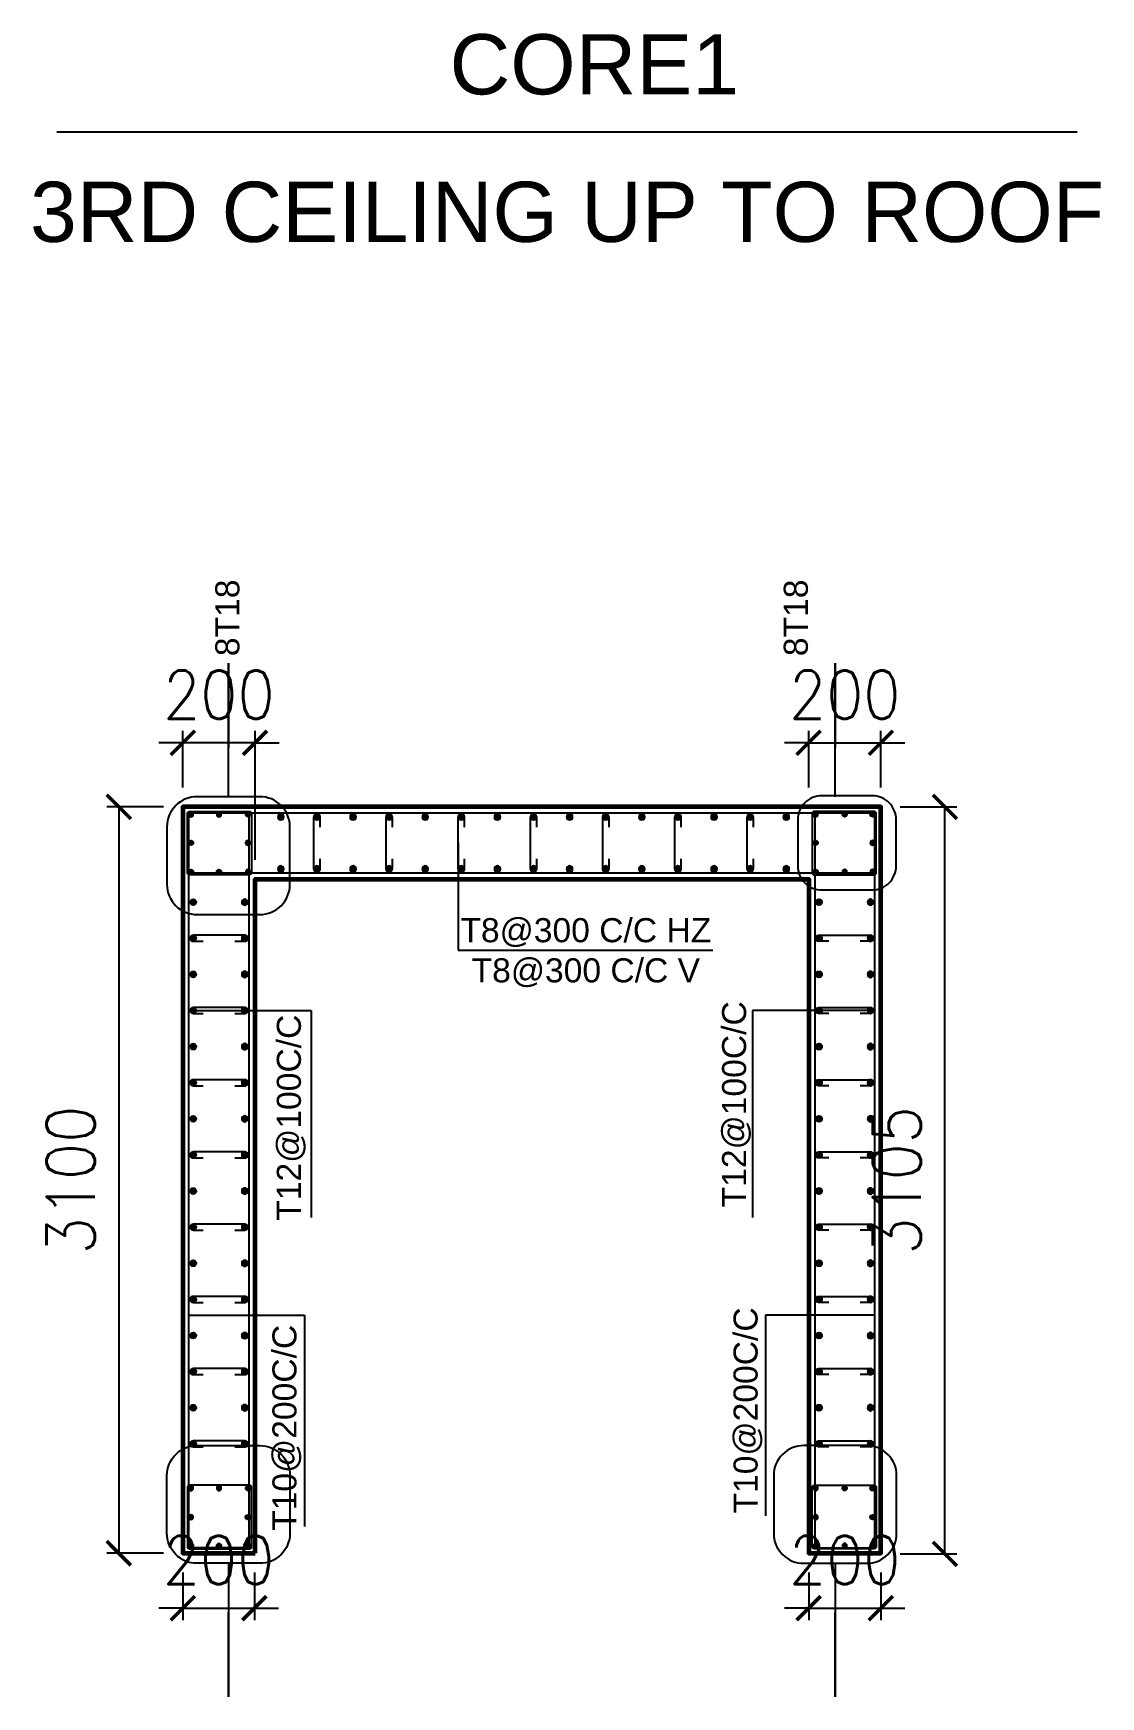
# Model space of a CAD drawing. Header units: millimetres. Extents: x -967280 to 3852, y 2833 to 1955156.
# Drawn here: x -394387 to -391299, y 461836 to 466646 of the extents above; entities that cross this region are included whole.
import ezdxf

# ---------------------------------------------------------------- set-up
doc = ezdxf.new("R2010")
doc.units = ezdxf.units.MM
doc.header["$LTSCALE"] = 1000
doc.header["$PDMODE"] = 35
doc.header["$PDSIZE"] = 25
for name, color, linetype in [('A-WALL-LOW', 4, 'Continuous'), ('BARS', 1, 'Continuous'), ('S -Beams', 2, 'Continuous'), ('ST-STEEL', 4, 'Continuous'), ('ST-TEXT', 3, 'Continuous')]:
    doc.layers.add(name, color=color, linetype=linetype)
doc.layers.add('ST-001-COL-SEC', color=6, linetype='Continuous', lineweight=60)
doc.styles.add('DIM 1', font='arial.ttf', dxfattribs={"width": 0.8})
doc.styles.add('STRECTURAL', font='arial.ttf')
doc.styles.add('TUNELNO', font='romans.shx', dxfattribs={"width": 0.9})
doc.styles.add('TXT DIM 25', font='arial.ttf')
doc.dimstyles.new('50', dxfattribs={"dimscale": 0.666667, "dimtxt": 0.5, "dimasz": 0.12, "dimexe": 0.1, "dimexo": 0.08, "dimgap": 0.15, "dimtad": 1, "dimlfac": 0.4, "dimzin": 4, "dimdsep": 46, "dimtxsty": 'DIM 1', "dimblk": 'ARCHTICK', "dimcen": 0.09, "dimdle": 0.1, "dimclrd": 1, "dimclre": 252, "dimclrt": 2, "dimadec": 0, "dimazin": 0, "dimtfac": 1, "dimtix": 1, "dimtmove": 0, "dimatfit": 3, "dimfxl": 33, "dimtolj": 1, "dimtzin": 0, "dimarcsym": 0})
doc.dimstyles.new('Copy(2) of DSEC', dxfattribs={"dimtxt": 200, "dimasz": 100, "dimexe": 50, "dimexo": 80, "dimgap": 100, "dimtad": 1, "dimdec": 0, "dimrnd": 5, "dimzin": 0, "dimdsep": 46, "dimtxsty": 'TUNELNO', "dimblk": 'ARCHTICK', "dimcen": 0.09, "dimclrd": 1, "dimclre": 1, "dimclrt": 3, "dimadec": 0, "dimazin": 0, "dimtfac": 0.78125, "dimtdec": 0, "dimtix": 1, "dimtmove": 2, "dimatfit": 3, "dimldrblk": 'ARCHTICK', "dimfxl": 1, "dimtolj": 1, "dimtzin": 0, "dimarcsym": 0})
doc.dimstyles.new('ST- DIM1-25', dxfattribs={"dimscale": 0.025, "dimtxt": 1000, "dimasz": 1000, "dimexe": 1000, "dimexo": 1000, "dimgap": 0.5, "dimtad": 2, "dimdec": 0, "dimrnd": 5, "dimzin": 0, "dimdsep": 46, "dimtxsty": 'TXT DIM 25', "dimblk": 'ARCHTICK', "dimcen": 90, "dimdle": 1000, "dimclrd": 1, "dimclre": 1, "dimclrt": 3, "dimadec": 1, "dimazin": 0, "dimtfac": 1, "dimtdec": 0, "dimtofl": 0, "dimtmove": 0, "dimatfit": 3, "dimfxl": 1, "dimtolj": 1, "dimtzin": 0, "dimarcsym": 0})

# ---------------------------------------------------------------- blocks, each defined once
blk = doc.blocks.new('D25')
at = {"layer": 'BARS'}
h = blk.add_hatch(color=256, dxfattribs=at)
h.dxf.hatch_style = 1
edge = h.paths.add_edge_path()
edge.add_arc((0, 0), 12.5, 0, 360)
at = {"layer": 'BARS', "color": 1}
blk.add_circle((0, 0), 12.5, dxfattribs=at)
at = {"layer": 'Defpoints'}
for p, q in [((12.5, 0), (-12.5, 0)), ((0, -12.5), (0, 12.5))]:
    blk.add_line(p, q, dxfattribs=at)
at = {"layer": 'ST-STEEL'}
blk.add_circle((0, 0), 12.5, dxfattribs=at)
blk = doc.blocks.new('_ArchTick')
at = {"color": 0, "linetype": 'ByBlock', "const_width": 0.15}
blk.add_lwpolyline([(-0.5, -0.5), (0.5, 0.5)], dxfattribs=at)
blk = doc.blocks.new('*D49')
at = {"color": 1, "lineweight": -2, "transparency": 16777216}
for p, q in [((557064.4, 1625427.1), (557300.5, 1625427.1)), ((557250.5, 1622323.9), (557250.5, 1625427.1)), ((557064.4, 1622323.9), (557300.5, 1622323.9))]:
    blk.add_line(p, q, dxfattribs=at)
at = {"layer": 'Defpoints', "color": 0, "transparency": 16777216}
for p in [(556984.4, 1625427.1), (557250.5, 1625427.1), (556984.4, 1622323.9)]:
    blk.add_point(p, dxfattribs=at)
at = {"color": 1, "lineweight": -2, "transparency": 16777216, "xscale": 100, "yscale": 100, "zscale": 100}
for p, rotation in [((557250.5, 1625427.1), 90), ((557250.5, 1622323.9), 270)]:
    blk.add_blockref('_ArchTick', p, dxfattribs=dict(at, rotation=rotation))
at = {"color": 3, "transparency": 16777216, "insert": (557050.5, 1623875.5), "char_height": 200, "attachment_point": 5, "rotation": 90, "style": 'TUNELNO'}
blk.add_mtext('\\A1;3105', dxfattribs=at)
blk = doc.blocks.new('*D50')
at = {"color": 1, "lineweight": -2, "transparency": 16777216}
for p, q in [((554084, 1625507.1), (554084, 1625743.2)), ((554384, 1625207.1), (554384, 1625743.2)), ((554084, 1625693.2), (553984, 1625693.2)), ((554384, 1625693.2), (554084, 1625693.2)), ((554384, 1625693.2), (554484, 1625693.2))]:
    blk.add_line(p, q, dxfattribs=at)
at = {"layer": 'Defpoints', "color": 0, "transparency": 16777216}
for p in [(554084, 1625693.2), (554084, 1625427.1), (554384, 1625127.1)]:
    blk.add_point(p, dxfattribs=at)
at = {"color": 1, "lineweight": -2, "transparency": 16777216, "xscale": 100, "yscale": 100, "zscale": 100}
blk.add_blockref('_ArchTick', (554084, 1625693.2), dxfattribs=at)
at = {"color": 1, "lineweight": -2, "transparency": 16777216, "xscale": 100, "yscale": 100, "zscale": 100, "rotation": 180}
blk.add_blockref('_ArchTick', (554384, 1625693.2), dxfattribs=at)
at = {"color": 3, "transparency": 16777216, "insert": (554234, 1625893.2), "char_height": 200, "attachment_point": 5, "style": 'TUNELNO'}
blk.add_mtext('\\A1;200', dxfattribs=at)
blk = doc.blocks.new('*D51')
at = {"color": 1, "lineweight": -2, "transparency": 16777216}
for p, q in [((554004, 1625427.1), (553767.9, 1625427.1)), ((553817.9, 1625427.1), (553817.9, 1622327.1)), ((554004, 1622327.1), (553767.9, 1622327.1))]:
    blk.add_line(p, q, dxfattribs=at)
at = {"layer": 'Defpoints', "color": 0, "transparency": 16777216}
for p in [(554084, 1625427.1), (553817.9, 1622327.1), (554084, 1622327.1)]:
    blk.add_point(p, dxfattribs=at)
at = {"color": 1, "lineweight": -2, "transparency": 16777216, "xscale": 100, "yscale": 100, "zscale": 100}
for p, rotation in [((553817.9, 1625427.1), 90), ((553817.9, 1622327.1), 270)]:
    blk.add_blockref('_ArchTick', p, dxfattribs=dict(at, rotation=rotation))
at = {"color": 3, "transparency": 16777216, "insert": (553617.9, 1623877.1), "char_height": 200, "attachment_point": 5, "rotation": 90, "style": 'TUNELNO'}
blk.add_mtext('\\A1;3100', dxfattribs=at)
blk = doc.blocks.new('*D40')
at = {"layer": 'Defpoints', "color": 0, "transparency": 16777216}
for p in [(554084, 1622327.1), (554381.3, 1622327.1), (554381.3, 1622098.9)]:
    blk.add_point(p, dxfattribs=at)
at = {"layer": 'S -Beams', "color": 1, "lineweight": -2, "transparency": 16777216}
for p, q in [((554084, 1622247.1), (554084, 1622048.9)), ((554381.3, 1622247.1), (554381.3, 1622048.9)), ((554084, 1622098.9), (553984, 1622098.9)), ((554084, 1622098.9), (554381.3, 1622098.9)), ((554381.3, 1622098.9), (554481.3, 1622098.9))]:
    blk.add_line(p, q, dxfattribs=at)
at = {"layer": 'S -Beams', "color": 1, "lineweight": -2, "transparency": 16777216, "xscale": 100, "yscale": 100, "zscale": 100}
blk.add_blockref('_ArchTick', (554084, 1622098.9), dxfattribs=at)
at = {"layer": 'S -Beams', "color": 1, "lineweight": -2, "transparency": 16777216, "xscale": 100, "yscale": 100, "zscale": 100, "rotation": 180}
blk.add_blockref('_ArchTick', (554381.3, 1622098.9), dxfattribs=at)
at = {"layer": 'S -Beams', "color": 3, "transparency": 16777216, "insert": (554232.7, 1622298.9), "char_height": 200, "attachment_point": 5, "style": 'TUNELNO'}
blk.add_mtext('\\A1;200', dxfattribs=at)
blk = doc.blocks.new('*D41')
at = {"layer": 'Defpoints', "color": 0, "transparency": 16777216}
for p in [(556684.4, 1622327.1), (556984.5, 1622327.1), (556984.5, 1622098.9)]:
    blk.add_point(p, dxfattribs=at)
at = {"layer": 'S -Beams', "color": 1, "lineweight": -2, "transparency": 16777216}
for p, q in [((556684.4, 1622247.1), (556684.4, 1622048.9)), ((556984.5, 1622247.1), (556984.5, 1622048.9)), ((556684.4, 1622098.9), (556584.4, 1622098.9)), ((556684.4, 1622098.9), (556984.5, 1622098.9)), ((556984.5, 1622098.9), (557084.5, 1622098.9))]:
    blk.add_line(p, q, dxfattribs=at)
at = {"layer": 'S -Beams', "color": 1, "lineweight": -2, "transparency": 16777216, "xscale": 100, "yscale": 100, "zscale": 100}
blk.add_blockref('_ArchTick', (556684.4, 1622098.9), dxfattribs=at)
at = {"layer": 'S -Beams', "color": 1, "lineweight": -2, "transparency": 16777216, "xscale": 100, "yscale": 100, "zscale": 100, "rotation": 180}
blk.add_blockref('_ArchTick', (556984.5, 1622098.9), dxfattribs=at)
at = {"layer": 'S -Beams', "color": 3, "transparency": 16777216, "insert": (556834.4, 1622298.9), "char_height": 200, "attachment_point": 5, "style": 'TUNELNO'}
blk.add_mtext('\\A1;200', dxfattribs=at)
blk = doc.blocks.new('*D42')
at = {"layer": 'Defpoints', "color": 0, "transparency": 16777216}
for p in [(556984.5, 1625693.2), (556684.4, 1625427.1), (556984.5, 1625427.1)]:
    blk.add_point(p, dxfattribs=at)
at = {"layer": 'S -Beams', "color": 1, "lineweight": -2, "transparency": 16777216}
for p, q in [((556684.4, 1625507.1), (556684.4, 1625743.2)), ((556984.5, 1625507.1), (556984.5, 1625743.2)), ((556684.4, 1625693.2), (556584.4, 1625693.2)), ((556684.4, 1625693.2), (556984.5, 1625693.2)), ((556984.5, 1625693.2), (557084.5, 1625693.2))]:
    blk.add_line(p, q, dxfattribs=at)
at = {"layer": 'S -Beams', "color": 1, "lineweight": -2, "transparency": 16777216, "xscale": 100, "yscale": 100, "zscale": 100}
blk.add_blockref('_ArchTick', (556684.4, 1625693.2), dxfattribs=at)
at = {"layer": 'S -Beams', "color": 1, "lineweight": -2, "transparency": 16777216, "xscale": 100, "yscale": 100, "zscale": 100, "rotation": 180}
blk.add_blockref('_ArchTick', (556984.5, 1625693.2), dxfattribs=at)
at = {"layer": 'S -Beams', "color": 3, "transparency": 16777216, "insert": (556834.4, 1625893.2), "char_height": 200, "attachment_point": 5, "style": 'TUNELNO'}
blk.add_mtext('\\A1;200', dxfattribs=at)
blk = doc.blocks.new('ST_WAll')
at = {"layer": 'A-WALL-LOW', "color": 1}
for points in [[(554143.1, 1624979.8), (554404.1, 1624979.8, 0.414214), (554529.1, 1625104.8), (554529.1, 1625344.2, 0.414214), (554404.1, 1625469.2), (554143.1, 1625469.2, 0.414214), (554018.1, 1625344.2), (554018.1, 1625104.8, 0.414214)], [(556739.1, 1625081.9), (556947.9, 1625081.9, 0.414214), (557047.9, 1625181.9), (557047.9, 1625373.4, 0.414214), (556947.9, 1625473.4), (556739.1, 1625473.4, 0.414214), (556639.1, 1625373.4), (556639.1, 1625181.9, 0.414214)], [(554143.1, 1622774.4), (554404.1, 1622774.4, -0.414214), (554529.1, 1622649.4), (554529.1, 1622410.1, -0.414214), (554404.1, 1622285.1), (554143.1, 1622285.1, -0.414214), (554018.1, 1622410.1), (554018.1, 1622649.4, -0.414214)], [(556925, 1622774.4), (556664, 1622774.4, 0.414214), (556539, 1622649.4), (556539, 1622410.1, 0.414214), (556664, 1622285.1), (556925, 1622285.1, 0.414214), (557050, 1622410.1), (557050, 1622649.4, 0.414214)]]:
    blk.add_lwpolyline(points, format="xyb", close=True, dxfattribs=at)
at = {"layer": 'S -Beams', "color": 3}
blk.add_line((553560.6, 1628230), (557800.6, 1628230), dxfattribs=at)
at = {"layer": 'ST-001-COL-SEC'}
blk.add_lwpolyline([(554384, 1622327.1), (554384, 1625127.1), (556684.4, 1625127.1), (556684.4, 1622327.1), (556984.3, 1622327.1), (556984, 1625427.1), (554084, 1625427.1), (554084, 1622327.1), (554384, 1622327.1)], dxfattribs=at)
at = {"layer": 'ST-STEEL'}
for points in [[(554112.3, 1625408.3), (554360.4, 1625408.3, -0.414214), (554369.8, 1625398.9), (554369.8, 1625154.1, -0.414214), (554360.4, 1625144.7), (554112.3, 1625144.7, -0.414214), (554102.9, 1625154.1), (554102.9, 1625398.9, -0.414214)], [(554121.1, 1625402.1), (554346.9, 1625402.1, -0.414214), (554359, 1625390), (554359, 1622367.8, -0.414214), (554340.2, 1622348.9), (554121.1, 1622348.9, -0.414214), (554109, 1622361), (554109, 1625390, -0.414214)], [(556947, 1625152.1), (554121.1, 1625152.1, -0.414214), (554109, 1625164.2), (554109, 1625390, -0.414214), (554121.1, 1625402.1), (556947, 1625402.1, -0.414214), (556959.1, 1625390), (556959.1, 1625164.2, -0.414214)], [(556955.8, 1625408.3), (556707.7, 1625408.3, 0.414214), (556698.3, 1625398.9), (556698.3, 1625154.1, 0.414214), (556707.7, 1625144.7), (556955.8, 1625144.7, 0.414214), (556965.2, 1625154.1), (556965.2, 1625398.9, 0.414214)], [(556947.3, 1625402.1), (556721.5, 1625402.1, 0.414214), (556709.4, 1625390), (556709.4, 1622361, 0.414214), (556721.5, 1622348.9), (556947.3, 1622348.9, 0.414214), (556959.4, 1622361), (556959.4, 1625390, 0.414214)], [(554112.3, 1622345.9), (554360.4, 1622345.9, 0.414214), (554369.8, 1622355.3), (554369.8, 1622600.1, 0.414214), (554360.4, 1622609.5), (554112.3, 1622609.5, 0.414214), (554102.9, 1622600.1), (554102.9, 1622355.3, 0.414214)], [(556955.8, 1622345.9), (556707.7, 1622345.9, -0.414214), (556698.3, 1622355.3), (556698.3, 1622600.1, -0.414214), (556707.7, 1622609.5), (556955.8, 1622609.5, -0.414214), (556965.2, 1622600.1), (556965.2, 1622355.3, -0.414214)]]:
    blk.add_lwpolyline(points, format="xyb", close=True, dxfattribs=at)
for points in [[(554653.7, 1625211.5), (554653.7, 1625169.4, -1), (554628.7, 1625169.4), (554628.7, 1625384.7, -1), (554653.7, 1625384.7), (554653.7, 1625342.5)], [(554953.7, 1625211.5), (554953.7, 1625169.4, -1), (554928.7, 1625169.4), (554928.7, 1625384.7, -1), (554953.7, 1625384.7), (554953.7, 1625342.5)], [(555253.7, 1625211.5), (555253.7, 1625169.4, -1), (555228.7, 1625169.4), (555228.7, 1625384.7, -1), (555253.7, 1625384.7), (555253.7, 1625342.5)], [(555553.7, 1625211.5), (555553.7, 1625169.4, -1), (555528.7, 1625169.4), (555528.7, 1625384.7, -1), (555553.7, 1625384.7), (555553.7, 1625342.5)], [(555853.7, 1625211.5), (555853.7, 1625169.4, -1), (555828.7, 1625169.4), (555828.7, 1625384.7, -1), (555853.7, 1625384.7), (555853.7, 1625342.5)], [(556153.7, 1625211.5), (556153.7, 1625169.4, -1), (556128.7, 1625169.4), (556128.7, 1625384.7, -1), (556153.7, 1625384.7), (556153.7, 1625342.5)], [(556453.7, 1625211.5), (556453.7, 1625169.4, -1), (556428.7, 1625169.4), (556428.7, 1625384.7, -1), (556453.7, 1625384.7), (556453.7, 1625342.5)], [(554300.1, 1624868.7), (554342.2, 1624868.7, 1), (554342.2, 1624893.7), (554126.9, 1624893.7, 1), (554126.9, 1624868.7), (554169.1, 1624868.7)], [(554300.1, 1624868.7), (554342.2, 1624868.7, 1), (554342.2, 1624893.7), (554126.9, 1624893.7, 1), (554126.9, 1624868.7), (554169.1, 1624868.7)], [(556768, 1624868.7), (556725.8, 1624868.7, -1), (556725.8, 1624893.7), (556941.2, 1624893.7, -1), (556941.2, 1624868.7), (556898.9, 1624868.7)], [(556768, 1624868.7), (556725.8, 1624868.7, -1), (556725.8, 1624893.7), (556941.2, 1624893.7, -1), (556941.2, 1624868.7), (556898.9, 1624868.7)], [(554300.1, 1624568.7), (554342.2, 1624568.7, 1), (554342.2, 1624593.7), (554126.9, 1624593.7, 1), (554126.9, 1624568.7), (554169.1, 1624568.7)], [(556768, 1624568.7), (556725.8, 1624568.7, -1), (556725.8, 1624593.7), (556941.2, 1624593.7, -1), (556941.2, 1624568.7), (556898.9, 1624568.7)], [(556768, 1624568.7), (556725.8, 1624568.7, -1), (556725.8, 1624593.7), (556941.2, 1624593.7, -1), (556941.2, 1624568.7), (556898.9, 1624568.7)], [(554300.1, 1624268.7), (554342.2, 1624268.7, 1), (554342.2, 1624293.7), (554126.9, 1624293.7, 1), (554126.9, 1624268.7), (554169.1, 1624268.7)], [(554300.1, 1624268.7), (554342.2, 1624268.7, 1), (554342.2, 1624293.7), (554126.9, 1624293.7, 1), (554126.9, 1624268.7), (554169.1, 1624268.7)], [(556768, 1624268.7), (556725.8, 1624268.7, -1), (556725.8, 1624293.7), (556941.2, 1624293.7, -1), (556941.2, 1624268.7), (556898.9, 1624268.7)], [(556768, 1624268.7), (556725.8, 1624268.7, -1), (556725.8, 1624293.7), (556941.2, 1624293.7, -1), (556941.2, 1624268.7), (556898.9, 1624268.7)], [(554300.1, 1623968.7), (554342.2, 1623968.7, 1), (554342.2, 1623993.7), (554126.9, 1623993.7, 1), (554126.9, 1623968.7), (554169.1, 1623968.7)], [(554300.1, 1623968.7), (554342.2, 1623968.7, 1), (554342.2, 1623993.7), (554126.9, 1623993.7, 1), (554126.9, 1623968.7), (554169.1, 1623968.7)], [(556768, 1623968.7), (556725.8, 1623968.7, -1), (556725.8, 1623993.7), (556941.2, 1623993.7, -1), (556941.2, 1623968.7), (556898.9, 1623968.7)], [(556768, 1623968.7), (556725.8, 1623968.7, -1), (556725.8, 1623993.7), (556941.2, 1623993.7, -1), (556941.2, 1623968.7), (556898.9, 1623968.7)], [(554300.1, 1623668.7), (554342.2, 1623668.7, 1), (554342.2, 1623693.7), (554126.9, 1623693.7, 1), (554126.9, 1623668.7), (554169.1, 1623668.7)], [(554300.1, 1623668.7), (554342.2, 1623668.7, 1), (554342.2, 1623693.7), (554126.9, 1623693.7, 1), (554126.9, 1623668.7), (554169.1, 1623668.7)], [(556768, 1623668.7), (556725.8, 1623668.7, -1), (556725.8, 1623693.7), (556941.2, 1623693.7, -1), (556941.2, 1623668.7), (556898.9, 1623668.7)], [(556768, 1623668.7), (556725.8, 1623668.7, -1), (556725.8, 1623693.7), (556941.2, 1623693.7, -1), (556941.2, 1623668.7), (556898.9, 1623668.7)], [(554300.1, 1623368.7), (554342.2, 1623368.7, 1), (554342.2, 1623393.7), (554126.9, 1623393.7, 1), (554126.9, 1623368.7), (554169.1, 1623368.7)], [(554300.1, 1623368.7), (554342.2, 1623368.7, 1), (554342.2, 1623393.7), (554126.9, 1623393.7, 1), (554126.9, 1623368.7), (554169.1, 1623368.7)], [(556768, 1623368.7), (556725.8, 1623368.7, -1), (556725.8, 1623393.7), (556941.2, 1623393.7, -1), (556941.2, 1623368.7), (556898.9, 1623368.7)], [(556768, 1623368.7), (556725.8, 1623368.7, -1), (556725.8, 1623393.7), (556941.2, 1623393.7, -1), (556941.2, 1623368.7), (556898.9, 1623368.7)], [(554300.1, 1623068.7), (554342.2, 1623068.7, 1), (554342.2, 1623093.7), (554126.9, 1623093.7, 1), (554126.9, 1623068.7), (554169.1, 1623068.7)], [(554300.1, 1623068.7), (554342.2, 1623068.7, 1), (554342.2, 1623093.7), (554126.9, 1623093.7, 1), (554126.9, 1623068.7), (554169.1, 1623068.7)], [(556768, 1623068.7), (556725.8, 1623068.7, -1), (556725.8, 1623093.7), (556941.2, 1623093.7, -1), (556941.2, 1623068.7), (556898.9, 1623068.7)], [(556768, 1623068.7), (556725.8, 1623068.7, -1), (556725.8, 1623093.7), (556941.2, 1623093.7, -1), (556941.2, 1623068.7), (556898.9, 1623068.7)], [(554300.1, 1622768.7), (554342.2, 1622768.7, 1), (554342.2, 1622793.7), (554126.9, 1622793.7, 1), (554126.9, 1622768.7), (554169.1, 1622768.7)], [(554300.1, 1622768.7), (554342.2, 1622768.7, 1), (554342.2, 1622793.7), (554126.9, 1622793.7, 1), (554126.9, 1622768.7), (554169.1, 1622768.7)], [(556768, 1622768.7), (556725.8, 1622768.7, -1), (556725.8, 1622793.7), (556941.2, 1622793.7, -1), (556941.2, 1622768.7), (556898.9, 1622768.7)], [(556768, 1622768.7), (556725.8, 1622768.7, -1), (556725.8, 1622793.7), (556941.2, 1622793.7, -1), (556941.2, 1622768.7), (556898.9, 1622768.7)]]:
    blk.add_lwpolyline(points, format="xyb", dxfattribs=at)
at = {"layer": 'ST-STEEL', "color": 0}
for p, xscale, yscale, zscale, rotation in [((554118.2, 1625395.7), -0.7530000000000011, 0.7530000000000011, 0.7530000000000001, 90), ((554234.3, 1625395.7), -0.7530000000000011, 0.7530000000000011, 0.7530000000000001, 90), ((554354.7, 1625395.7), 0.7530000000000001, 0.7530000000000001, 0.7530000000000001, 270), ((556713.4, 1625395.7), -0.7530000000000011, 0.7530000000000011, 0.7530000000000001, 90), ((556833.7, 1625395.7), 0.7530000000000001, 0.7530000000000001, 0.7530000000000001, 270), ((556949.9, 1625395.7), 0.7530000000000001, 0.7530000000000001, 0.7530000000000001, 270), ((554118.2, 1625277.5), 0.7530000000000011, 0.7530000000000011, 0.7530000000000011, 90), ((554354.5, 1625277.5), -0.7530000000000001, 0.7530000000000001, 0.7530000000000001, 270), ((556713.6, 1625277.5), 0.7530000000000011, 0.7530000000000011, 0.7530000000000011, 90), ((556949.9, 1625277.5), -0.7530000000000001, 0.7530000000000001, 0.7530000000000001, 270), ((554118.2, 1625157.3), 0.7530000000000011, 0.7530000000000011, 0.7530000000000011, 90), ((554234.3, 1625157.3), 0.7530000000000011, 0.7530000000000011, 0.7530000000000011, 90), ((554354.7, 1625157.3), -0.7530000000000001, 0.7530000000000001, 0.7530000000000001, 270), ((556713.4, 1625157.3), 0.7530000000000011, 0.7530000000000011, 0.7530000000000011, 90), ((556833.7, 1625157.3), -0.7530000000000001, 0.7530000000000001, 0.7530000000000001, 270), ((556949.9, 1625157.3), -0.7530000000000001, 0.7530000000000001, 0.7530000000000001, 270), ((554118.2, 1622596.9), -0.7530000000000011, 0.7530000000000011, 0.7530000000000001, 90), ((554234.3, 1622596.9), -0.7530000000000011, 0.7530000000000011, 0.7530000000000001, 90), ((554354.7, 1622596.9), 0.7530000000000001, 0.7530000000000001, 0.7530000000000001, 270), ((556713.4, 1622596.9), -0.7530000000000011, 0.7530000000000011, 0.7530000000000001, 90), ((556833.7, 1622596.9), 0.7530000000000001, 0.7530000000000001, 0.7530000000000001, 270), ((556949.9, 1622596.9), 0.7530000000000001, 0.7530000000000001, 0.7530000000000001, 270), ((554118.2, 1622476.7), -0.7530000000000011, 0.7530000000000011, 0.7530000000000001, 90), ((554354.5, 1622476.7), 0.7530000000000001, 0.7530000000000001, 0.7530000000000001, 270), ((556713.6, 1622476.7), -0.7530000000000011, 0.7530000000000011, 0.7530000000000001, 90), ((556949.9, 1622476.7), 0.7530000000000001, 0.7530000000000001, 0.7530000000000001, 270), ((554118.2, 1622358.5), 0.7530000000000011, 0.7530000000000011, 0.7530000000000011, 90), ((554234.3, 1622358.5), 0.7530000000000011, 0.7530000000000011, 0.7530000000000011, 90), ((554354.7, 1622358.5), -0.7530000000000001, 0.7530000000000001, 0.7530000000000001, 270), ((556713.4, 1622358.5), 0.7530000000000011, 0.7530000000000011, 0.7530000000000011, 90), ((556833.7, 1622358.5), -0.7530000000000001, 0.7530000000000001, 0.7530000000000001, 270), ((556949.9, 1622358.5), -0.7530000000000001, 0.7530000000000001, 0.7530000000000001, 270)]:
    blk.add_blockref('D25', p, dxfattribs=dict(at, xscale=xscale, yscale=yscale, zscale=zscale, rotation=rotation))
at = {"layer": 'ST-STEEL', "color": 0, "xscale": -1.000000000000001, "rotation": 90}
for p in [(554491.2, 1625385.4), (554641.2, 1625385.4), (554791.2, 1625385.4), (554941.2, 1625385.4), (555091.2, 1625385.4), (555241.2, 1625385.4), (555391.2, 1625385.4), (555541.2, 1625385.4), (555691.2, 1625385.4), (555841.2, 1625385.4), (555991.2, 1625385.4), (556141.2, 1625385.4), (556291.2, 1625385.4), (556441.2, 1625385.4), (556591.2, 1625385.4), (554491.2, 1625169.4), (554641.2, 1625169.4), (554791.2, 1625169.4), (554941.2, 1625169.4), (555091.2, 1625169.4), (555241.2, 1625169.4), (555391.2, 1625169.4), (555541.2, 1625169.4), (555691.2, 1625169.4), (555841.2, 1625169.4), (555991.2, 1625169.4), (556141.2, 1625169.4), (556291.2, 1625169.4), (556441.2, 1625169.4), (556591.2, 1625169.4), (554341.2, 1625031.2), (556941.2, 1625031.2), (554341.2, 1624881.2), (556941.2, 1624881.2), (554341.2, 1624731.2), (556941.2, 1624731.2), (554341.2, 1624581.2), (556941.2, 1624581.2), (554341.2, 1624431.2), (556941.2, 1624431.2), (554341.2, 1624281.2), (556941.2, 1624281.2), (554341.2, 1624131.2), (556941.2, 1624131.2), (554341.2, 1623981.2), (556941.2, 1623981.2), (554341.2, 1623831.2), (556941.2, 1623831.2), (554341.2, 1623681.2), (556941.2, 1623681.2), (554341.2, 1623531.2), (556941.2, 1623531.2), (554341.2, 1623381.2), (556941.2, 1623381.2), (554341.2, 1623231.2), (556941.2, 1623231.2), (554341.2, 1623081.2), (556941.2, 1623081.2), (554341.2, 1622931.2), (556941.2, 1622931.2), (554341.2, 1622781.2), (556941.2, 1622781.2)]:
    blk.add_blockref('D25', p, dxfattribs=at)
at = {"layer": 'ST-STEEL', "color": 0, "rotation": 270}
for p in [(554126.9, 1625031.2), (556726.9, 1625031.2), (554126.9, 1624881.2), (556726.9, 1624881.2), (554126.9, 1624731.2), (556726.9, 1624731.2), (554126.9, 1624581.2), (556726.9, 1624581.2), (554126.9, 1624431.2), (556726.9, 1624431.2), (554126.9, 1624281.2), (556726.9, 1624281.2), (554126.9, 1624131.2), (556726.9, 1624131.2), (554126.9, 1623981.2), (556726.9, 1623981.2), (554126.9, 1623831.2), (556726.9, 1623831.2), (554126.9, 1623681.2), (556726.9, 1623681.2), (554126.9, 1623531.2), (556726.9, 1623531.2), (554126.9, 1623381.2), (556726.9, 1623381.2), (554126.9, 1623231.2), (556726.9, 1623231.2), (554126.9, 1623081.2), (556726.9, 1623081.2), (554126.9, 1622931.2), (556726.9, 1622931.2), (554126.9, 1622781.2), (556726.9, 1622781.2)]:
    blk.add_blockref('D25', p, dxfattribs=at)
at = {"layer": 'ST-TEXT', "color": 3, "style": 'STRECTURAL'}
for p in [(556424.5, 1623763.6), (554574.6, 1623707.9)]:
    blk.add_text('T12@100C/C', height=100, rotation=90, dxfattribs=at).set_placement(p)
at = {"layer": 'ST-TEXT', "color": 3, "char_height": 250, "style": 'STRECTURAL'}
for s, insert, width, attachment_point in [('\\A1;CORE1 ', (555794, 1628509.5), 1710.948, 5), ('\\A1;3RD CEILING UP TO ROOF', (555680.6, 1628023.4), 4240, 2)]:
    blk.add_mtext(s, dxfattribs=dict(at, insert=insert, width=width, attachment_point=attachment_point))
at = {"layer": 'ST-TEXT', "color": 3, "char_height": 100, "attachment_point": 5, "rotation": 90, "style": 'STRECTURAL'}
for s, insert in [('\\A1;8T18\\P  ', (554353.1, 1626212.1)), ('\\A1;8T18\\P  ', (556715, 1626212.1)), ('\\A1;T10@200C/C', (556432.3, 1622920.2)), ('\\A1;T10@200C/C', (554516.3, 1622847.8))]:
    blk.add_mtext(s, dxfattribs=dict(at, insert=insert))
at = {"layer": 'ST-TEXT', "color": 3, "insert": (555758.6, 1624821.4), "char_height": 100, "attachment_point": 5, "style": 'STRECTURAL'}
blk.add_mtext('\\A1;T8@300 C/C HZ\\PT8@300 C/C V  ', dxfattribs=at)
dim = blk.add_linear_dim(base=(554084, 1625693.2), p1=(554384, 1625127.1), p2=(554084, 1625427.1), text='200', dimstyle='Copy(2) of DSEC')
dim.commit()
dim.dimension.update_dxf_attribs({"geometry": '*D50', "text_midpoint": (554234, 1625893.2)})
for base, p1, p2, picture, middle in [((553817.9, 1622327.1), (554084, 1625427.1), (554084, 1622327.1), '*D51', (553617.9, 1623877.1)), ((557250.5, 1625427.1), (556984.4, 1622323.9), (556984.4, 1625427.1), '*D49', (557050.5, 1623875.5))]:
    dim = blk.add_linear_dim(base=base, p1=p1, p2=p2, angle=90, dimstyle='Copy(2) of DSEC')
    dim.commit()
    dim.dimension.update_dxf_attribs({"geometry": picture, "text_midpoint": middle})
at = {"layer": 'S -Beams'}
for base, p1, p2, picture, middle in [((556984.5, 1625693.2), (556684.4, 1625427.1), (556984.5, 1625427.1), '*D42', (556834.4, 1625893.2)), ((554381.3, 1622098.9), (554084, 1622327.1), (554381.3, 1622327.1), '*D40', (554232.7, 1622298.9)), ((556984.5, 1622098.9), (556684.4, 1622327.1), (556984.5, 1622327.1), '*D41', (556834.4, 1622298.9))]:
    dim = blk.add_linear_dim(base=base, p1=p1, p2=p2, text='200', dimstyle='Copy(2) of DSEC', dxfattribs=at)
    dim.commit()
    dim.dimension.update_dxf_attribs({"geometry": picture, "text_midpoint": middle})
for points in [[(554131.1, 1624581.8), (554616.8, 1624581.2), (554616.8, 1623721.1)], [(554344.1, 1624581.8), (554616.8, 1624581.2), (554616.8, 1623721.1)], [(556937.3, 1624581.8), (556451.6, 1624581.2), (556451.6, 1623721.1)], [(556724.4, 1624581.8), (556451.6, 1624581.2), (556451.6, 1623721.1)]]:
    blk.add_leader(points, dimstyle='50', override={"dimasz": 0.075, "dimtad": 0, "dimldrblk": 'Origin'})
at = {"layer": 'A-WALL-LOW', "color": 6}
for points in [[(554273.6, 1625469.2), (554273.6, 1626023.2), (554273.6, 1625673.7)], [(556794.5, 1625469.2), (556794.5, 1626023.2), (556794.5, 1625673.7)], [(555228.7, 1625277.1), (555228.7, 1624831.6), (556286.8, 1624831.6)], [(554109, 1623316), (554589.2, 1623316), (554589.2, 1622438.5)], [(554350, 1623316), (554589.2, 1623316), (554589.2, 1622438.5)], [(556959.4, 1623316), (556505.3, 1623316), (556505.3, 1622482.7)], [(556718.4, 1623316), (556505.3, 1623316), (556505.3, 1622482.7)], [(554273.6, 1622285.1), (554273.6, 1621731), (554273.6, 1622080.5)], [(556794.5, 1622285.1), (556794.5, 1621731), (556794.5, 1622080.5)]]:
    blk.add_leader(points, dimstyle='ST- DIM1-25', override={"dimasz": 1.5, "dimtad": 0}, dxfattribs=at)

msp = doc.modelspace()

# ---------------------------------------------------------------- block references
at = {"layer": 'S -Beams', "color": 8, "xscale": 0.6962368658832686, "yscale": 0.6962368658832686, "zscale": 0.6962368658832686}
msp.add_blockref('ST_WAll', (-779728.3, -667273.3), dxfattribs=at)

doc.saveas('drawing.dxf')
